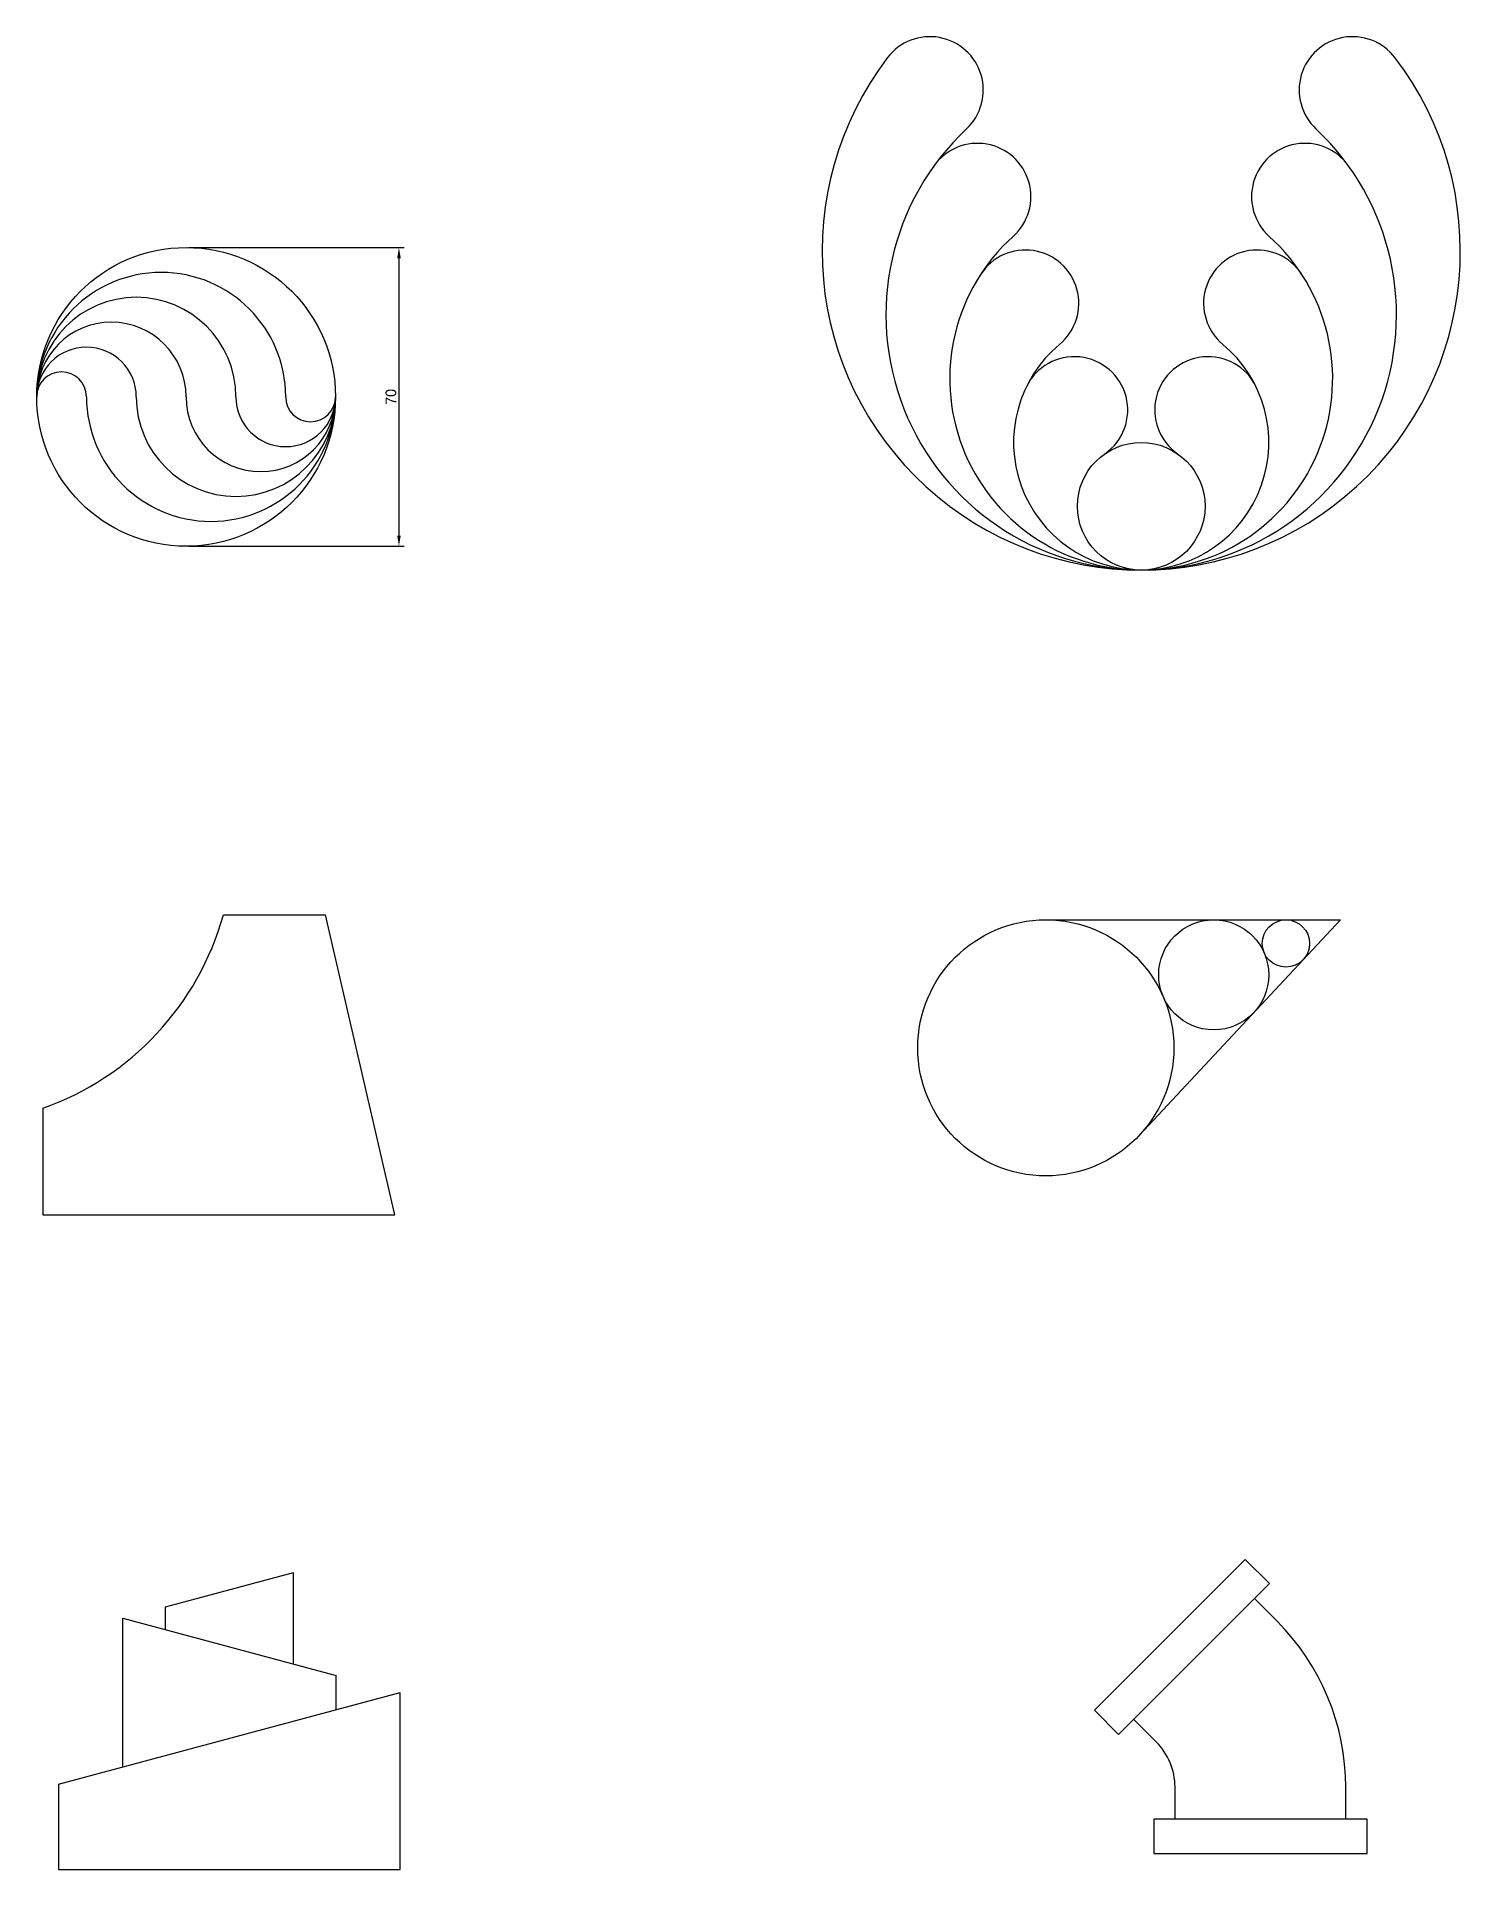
# Model space of a CAD drawing. Header units: millimetres. Extents: x -23 to 311, y 257 to 686.
import ezdxf

# ---------------------------------------------------------------- set-up
doc = ezdxf.new("R2010")
doc.units = ezdxf.units.MM
doc.header["$PDMODE"] = 3
doc.dimstyles.new('ISO-25', dxfattribs={"dimtxt": 2.5, "dimasz": 2.5, "dimexe": 1.25, "dimexo": 0.625, "dimtad": 1, "dimtoh": 1, "dimdsep": 46, "dimtxsty": 'Standard', "dimcen": 2.5, "dimadec": 0, "dimazin": 0, "dimtfac": 1, "dimtofl": 0, "dimtmove": 0, "dimatfit": 3, "dimfxl": 1, "dimarcsym": 0})

# ---------------------------------------------------------------- blocks, each defined once
blk = doc.blocks.new('*D2')
at = {"color": 0, "lineweight": -2, "transparency": 16777216}
for p, q in [((12.84, 636.6), (63.33, 636.6)), ((62.08, 634.1), (62.08, 569.1)), ((12.84, 566.6), (63.33, 566.6))]:
    blk.add_line(p, q, dxfattribs=at)
at = {"color": 0, "transparency": 16777216}
for points in [[(61.67, 634.1), (62.5, 634.1), (62.08, 636.6)], [(61.67, 569.1), (62.5, 569.1), (62.08, 566.6)]]:
    blk.add_solid(points, dxfattribs=at)
at = {"layer": 'Defpoints', "color": 0, "transparency": 16777216}
for p in [(12.22, 636.6), (12.22, 566.6), (62.08, 566.6)]:
    blk.add_point(p, dxfattribs=at)
at = {"color": 0, "transparency": 16777216, "insert": (60.21, 601.6), "char_height": 2.5, "attachment_point": 5, "rotation": 90}
blk.add_mtext('70', dxfattribs=at)

msp = doc.modelspace()

# ---------------------------------------------------------------- linework, layer by layer
for p, q in [((20.951, 480.216), (44.91, 480.216)), ((61.146, 409.893), (44.91, 480.216)), ((213.596, 479.048), (282.592, 479.048)), ((282.592, 479.048), (235.537, 428.588)), ((-21.354, 434.893), (-21.354, 409.893)), ((-21.354, 409.893), (61.146, 409.893)), ((7.368, 318.056), (37.368, 326.094)), ((37.368, 304.658), (37.368, 326.094)), ((7.368, 312.697), (7.368, 318.056)), ((262.451, 319.971), (267.756, 314.666)), ((-2.632, 315.376), (47.368, 301.979)), ((-2.632, 280.543), (-2.632, 315.376)), ((47.368, 293.94), (47.368, 301.979)), ((-17.632, 276.524), (62.368, 297.96)), ((62.368, 256.524), (62.368, 297.96)), ((234.167, 291.687), (239.472, 286.382)), ((-17.632, 276.524), (-17.632, 256.524)), ((243.866, 268.272), (243.866, 275.775)), ((283.866, 268.272), (283.866, 275.775)), ((-17.632, 256.524), (62.368, 256.524))]:
    msp.add_line(p, q)
for points in [[(224.975, 293.808), (260.33, 329.163), (265.987, 323.507), (230.632, 288.151)], [(238.866, 260.272), (288.866, 260.272), (288.866, 268.272), (238.866, 268.272)]]:
    msp.add_lwpolyline(points, close=True)
for centre, radius in [((12.219, 601.603), 35), ((235.948, 575.974), 14.95), ((213.596, 449.048), 30), ((252.934, 466.153), 12.895), ((269.843, 473.505), 5.543)]:
    msp.add_circle(centre, radius)
for centre, radius, start, end in [((186.451, 673.524), 12.5, 313.20513, 142.6685), ((285.446, 673.524), 12.5, 37.3315, 226.79487), ((235.948, 635.774), 74.75, 142.6685, 37.3315), ((235.948, 620.824), 59.8, 133.20513, 46.79487), ((197.608, 648.524), 12.5, 311.95423, 144.15294), ((274.289, 648.524), 12.5, 35.84706, 228.04577), ((235.948, 605.874), 44.85, 131.95423, 48.04577), ((208.838, 623.524), 12.5, 309.74766, 146.93466), ((263.059, 623.524), 12.5, 33.06534, 230.25234), ((6.386, 601.603), 29.167, 0, 180), ((0.553, 601.603), 23.333, 0, 180), ((-5.281, 601.603), 17.5, 0, 180), ((-11.114, 601.603), 11.667, 0, 180), ((235.948, 590.924), 29.9, 129.74766, 50.25234), ((220.296, 598.524), 12.5, 304.76541, 154.10129), ((251.601, 598.524), 12.5, 25.89871, 235.23459), ((-16.947, 601.603), 5.833, 0, 180), ((18.053, 601.603), 29.167, 180, 0), ((23.886, 601.603), 23.333, 180, 0), ((29.719, 601.603), 17.5, 180, 0), ((35.553, 601.603), 11.667, 180, 0), ((41.386, 601.603), 5.833, 180, 0), ((-43.734, 498.189), 67.136, 289.47251, 344.47251), ((228.866, 275.775), 55, 0, 45), ((228.866, 275.775), 15, 0, 45)]:
    msp.add_arc(centre, radius, start, end)

# ---------------------------------------------------------------- dimensions: what is measured, and where the dimension line sits
dim = msp.add_linear_dim(base=(62.083, 566.603), p1=(12.219, 636.603), p2=(12.219, 566.603), angle=90, dimstyle='ISO-25')
dim.commit()
dim.dimension.update_dxf_attribs({"geometry": '*D2', "text_midpoint": (60.208, 601.603)})

doc.saveas('drawing.dxf')
